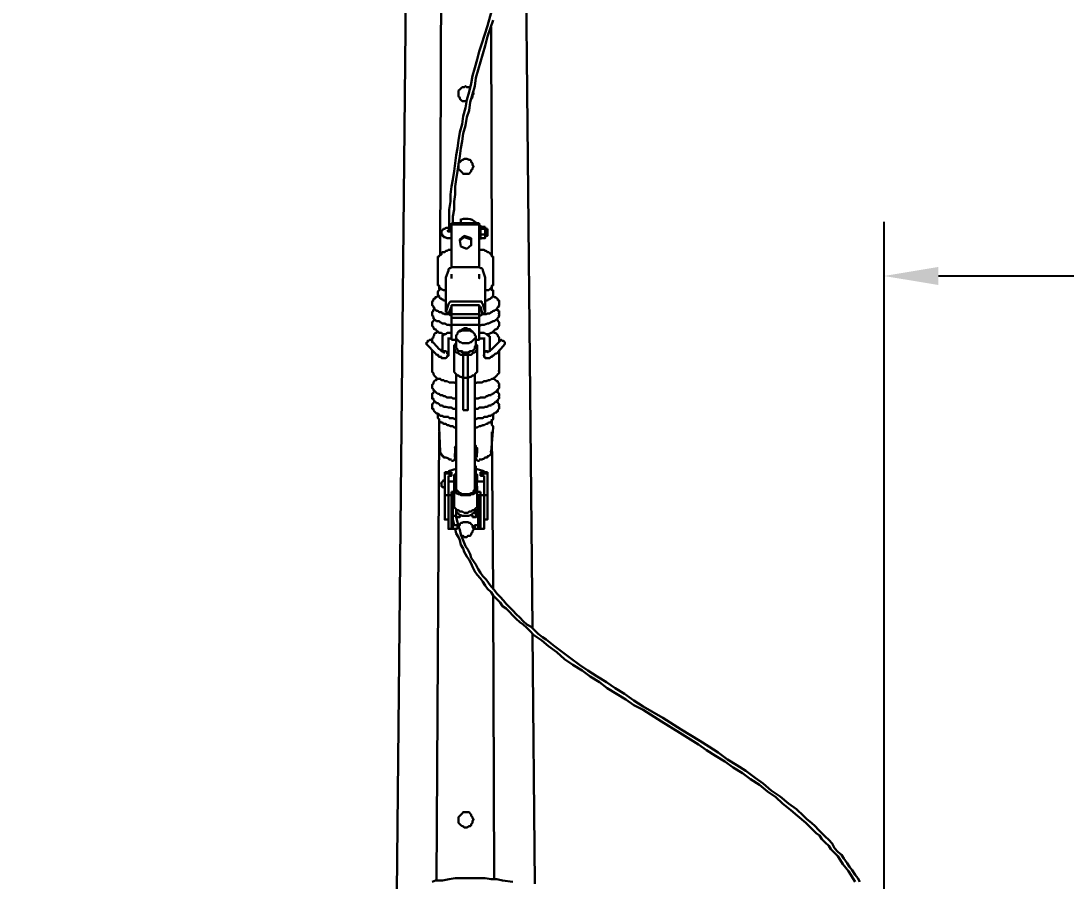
# Model space of a CAD drawing. Header units: metres. Extents: x 227 to 376, y 149 to 264.
# Drawn here: x 234.106 to 237.572, y 206.289 to 209.142 of the extents above; entities that cross this region are included whole.
import ezdxf

# ---------------------------------------------------------------- set-up
doc = ezdxf.new("R2010")
doc.units = ezdxf.units.M
doc.layers.get('Defpoints').update_dxf_attribs({"color": 1})
for name, color, linetype, lineweight in [('Cotas', 255, 'Continuous', 25), ('Equipos', 20, 'Continuous', 13), ('Poste', 252, 'Continuous', 25), ('Redes', 3, 'Continuous', 25)]:
    doc.layers.add(name, color=color, linetype=linetype, lineweight=lineweight)
doc.styles.add('0.3', font='', dxfattribs={"height": 0.3})
doc.styles.get("Standard").update_dxf_attribs({"font": '', "height": 0.1})
doc.styles.get('0.3').set_extended_font_data('@Arial Unicode MS')
doc.styles.get('Standard').set_extended_font_data('@Arial Unicode MS')
doc.dimstyles.get("Standard").update_dxf_attribs({"dimtxt": 0.1, "dimasz": 0.18, "dimexe": 0.18, "dimexo": 0.0625, "dimgap": 0.09, "dimtad": 0, "dimtih": 1, "dimtoh": 1, "dimzin": 0, "dimdsep": 46, "dimtxsty": 'Standard', "dimcen": 0.09, "dimclrd": 256, "dimclre": 256, "dimadec": 0, "dimazin": 0, "dimtfac": 1, "dimtofl": 0, "dimtmove": 0, "dimatfit": 3, "dimfxl": 1, "dimtolj": 1, "dimtzin": 0, "dimarcsym": 0})

# ---------------------------------------------------------------- blocks, each defined once
blk = doc.blocks.new('*D27')
at = {"layer": 'Cotas', "lineweight": -2, "ltscale": 2, "transparency": 16777216}
for p, q in [((236.9688, 206.0864), (236.9688, 208.476)), ((241.5351, 202.0607), (241.5351, 208.476)), ((237.1488, 208.296), (238.6605, 208.296)), ((241.3551, 208.296), (239.8434, 208.296))]:
    blk.add_line(p, q, dxfattribs=at)
at = {"layer": 'Cotas', "ltscale": 2, "transparency": 16777216}
for points in [[(237.1488, 208.326), (237.1488, 208.266), (236.9688, 208.296)], [(241.3551, 208.326), (241.3551, 208.266), (241.5351, 208.296)]]:
    blk.add_solid(points, dxfattribs=at)
at = {"layer": 'Defpoints', "color": 0, "ltscale": 2, "transparency": 16777216}
for p in [(236.9688, 208.296), (236.9688, 206.0239), (241.5351, 201.9982)]:
    blk.add_point(p, dxfattribs=at)
at = {"layer": 'Cotas', "color": 0, "ltscale": 2, "transparency": 16777216, "insert": (239.252, 208.296), "char_height": 0.3, "width": 16.114598, "attachment_point": 5, "style": '0.3'}
blk.add_mtext('\\A1;3.2 m', dxfattribs=at)

msp = doc.modelspace()

# ---------------------------------------------------------------- linework, layer by layer
at = {"layer": 'Equipos', "linetype": 'Continuous', "lineweight": 30}
for points in [[(235.5655, 208.4859), (235.5655, 208.4709), (235.5655, 208.4709)], [(235.5346, 208.4211), (235.5307, 208.4211), (235.5267, 208.4211), (235.5237, 208.4211), (235.5197, 208.4211), (235.5117, 208.4251), (235.5078, 208.4251), (235.5078, 208.4291), (235.5078, 208.4291), (235.5038, 208.4291), (235.5038, 208.4331), (235.5008, 208.4361), (235.5008, 208.44), (235.4998, 208.44), (235.4998, 208.44), (235.5008, 208.444), (235.5038, 208.448), (235.5038, 208.448), (235.5078, 208.452), (235.5078, 208.452), (235.5117, 208.452), (235.5157, 208.456), (235.5197, 208.456), (235.5237, 208.456), (235.5267, 208.459)], [(235.5346, 208.444), (235.5307, 208.444), (235.5307, 208.444), (235.5267, 208.444), (235.5267, 208.444), (235.5237, 208.444), (235.5227, 208.444), (235.5227, 208.444), (235.5197, 208.448)], [(235.5346, 208.3524), (235.5346, 208.4669), (235.5346, 208.4709)], [(235.5346, 208.4709), (235.6263, 208.4709), (235.6263, 208.4709)], [(235.5346, 208.4669), (235.6263, 208.4669), (235.6263, 208.4669)], [(235.6263, 208.4709), (235.6263, 208.4669), (235.6263, 208.3524)], [(235.6263, 208.452), (235.6303, 208.452), (235.6303, 208.452)], [(235.6263, 208.4291), (235.6263, 208.452), (235.6263, 208.452)], [(235.6303, 208.459), (235.6452, 208.459), (235.6452, 208.459)], [(235.6303, 208.452), (235.6452, 208.452), (235.6452, 208.459)], [(235.6303, 208.4331), (235.6452, 208.4331), (235.6452, 208.452)], [(235.6452, 208.452), (235.6532, 208.452), (235.6532, 208.452)], [(235.6532, 208.452), (235.6532, 208.4291), (235.6532, 208.4291)], [(235.5994, 208.4211), (235.5765, 208.4291), (235.5615, 208.4171)], [(235.5615, 208.4171), (235.5615, 208.4132), (235.5765, 208.4251)], [(235.5844, 208.3863), (235.5655, 208.3942), (235.5615, 208.4132)], [(235.5765, 208.4291), (235.5765, 208.4251), (235.5994, 208.4171), (235.5994, 208.4211)], [(235.5994, 208.4022), (235.5994, 208.4211), (235.5994, 208.4211)], [(235.5994, 208.4171), (235.5994, 208.3982), (235.5994, 208.3982)], [(235.6263, 208.4291), (235.6303, 208.4291), (235.6303, 208.4291)], [(235.6303, 208.4211), (235.6452, 208.4211), (235.6452, 208.4331)], [(235.6452, 208.4291), (235.6532, 208.4291), (235.6532, 208.4291)], [(235.4888, 208.3524), (235.4888, 208.3564), (235.4888, 208.3604), (235.4928, 208.3604), (235.4928, 208.3634), (235.4968, 208.3673), (235.5008, 208.3673), (235.5008, 208.3713), (235.5038, 208.3753), (235.5078, 208.3753), (235.5117, 208.3753), (235.5157, 208.3793), (235.5197, 208.3793), (235.5237, 208.3833), (235.5267, 208.3833), (235.5307, 208.3833), (235.5346, 208.3833)], [(235.5994, 208.4022), (235.5994, 208.3982), (235.5844, 208.3863)], [(235.6263, 208.3833), (235.6303, 208.3833), (235.6342, 208.3833), (235.6422, 208.3833), (235.6452, 208.3793), (235.6492, 208.3793), (235.6532, 208.3753), (235.6532, 208.3753), (235.6571, 208.3753), (235.6611, 208.3713), (235.6651, 208.3673), (235.6641, 208.3673), (235.6681, 208.3634), (235.6681, 208.3604), (235.6721, 208.3604), (235.6721, 208.3564), (235.6721, 208.3524)], [(235.4888, 208.3524), (235.4888, 208.2717), (235.4888, 208.2717)], [(235.5346, 208.3255), (235.5346, 208.3524), (235.5346, 208.3524)], [(235.6263, 208.3524), (235.6263, 208.3255), (235.6263, 208.3255)], [(235.6721, 208.3524), (235.6721, 208.2717), (235.6721, 208.2717)], [(235.5237, 208.3146), (235.5157, 208.2907), (235.5157, 208.2907)], [(235.5346, 208.3255), (235.5307, 208.3215), (235.5307, 208.3215), (235.5267, 208.3215), (235.5237, 208.3175), (235.5237, 208.3146)], [(235.6263, 208.3255), (235.5346, 208.3255), (235.5346, 208.3255)], [(235.6382, 208.3146), (235.6382, 208.3175), (235.6342, 208.3215), (235.6342, 208.3215), (235.6303, 208.3215), (235.6263, 208.3255)], [(235.6452, 208.2907), (235.6382, 208.3146), (235.6382, 208.3146)], [(235.5157, 208.2907), (235.5157, 208.2917), (235.5157, 208.2917)], [(235.5157, 208.215), (235.5157, 208.2907), (235.5157, 208.2907)], [(235.5346, 208.2877), (235.5346, 208.2877), (235.5346, 208.2877), (235.5346, 208.2877), (235.5346, 208.2907), (235.5346, 208.2917), (235.5346, 208.2917), (235.5346, 208.2917), (235.5346, 208.2917), (235.5346, 208.2917), (235.5346, 208.2917), (235.5346, 208.2946), (235.5346, 208.2946), (235.5346, 208.2946), (235.5346, 208.2986), (235.5346, 208.2986), (235.5346, 208.2986), (235.5346, 208.3026)], [(235.5346, 208.2877), (235.5346, 208.3026), (235.5346, 208.3026)], [(235.6263, 208.3026), (235.6263, 208.2986), (235.6263, 208.2986), (235.6263, 208.2986), (235.6263, 208.2946), (235.6263, 208.2946), (235.6263, 208.2946), (235.6263, 208.2907), (235.6263, 208.2917), (235.6263, 208.2917), (235.6263, 208.2917), (235.6263, 208.2917), (235.6263, 208.2917), (235.6263, 208.2917), (235.6263, 208.2877), (235.6263, 208.2877), (235.6263, 208.2877), (235.6263, 208.2877)], [(235.6263, 208.3026), (235.6263, 208.2877), (235.6263, 208.2877)], [(235.6452, 208.2907), (235.6452, 208.2917), (235.6452, 208.2917)], [(235.6452, 208.215), (235.6452, 208.2907), (235.6452, 208.2907)], [(235.5157, 208.2448), (235.5117, 208.2488), (235.5078, 208.2488), (235.5008, 208.2528), (235.4968, 208.2568), (235.4928, 208.2608), (235.4928, 208.2648), (235.4888, 208.2648), (235.4888, 208.2677), (235.4888, 208.2717), (235.4888, 208.2717)], [(235.5157, 208.211), (235.5117, 208.215), (235.5078, 208.215), (235.5038, 208.2189), (235.5008, 208.2189), (235.5008, 208.2219), (235.4968, 208.2219), (235.4928, 208.2259), (235.4928, 208.2299), (235.4888, 208.2339), (235.4888, 208.2379), (235.4888, 208.2419), (235.4888, 208.2448), (235.4928, 208.2488), (235.4928, 208.2488), (235.4968, 208.2528), (235.5008, 208.2568)], [(235.4928, 208.2528), (235.4928, 208.2608), (235.4928, 208.2608)], [(235.6721, 208.2717), (235.6721, 208.2717), (235.6721, 208.2677), (235.6721, 208.2648), (235.6681, 208.2648), (235.6681, 208.2608), (235.6651, 208.2568), (235.6611, 208.2528), (235.6571, 208.2488), (235.6492, 208.2488), (235.6452, 208.2448)], [(235.6651, 208.2568), (235.6651, 208.2528), (235.6681, 208.2488), (235.6721, 208.2488), (235.6721, 208.2448), (235.6721, 208.2419), (235.6721, 208.2379), (235.6721, 208.2339), (235.6721, 208.2299), (235.6681, 208.2259), (235.6651, 208.2219), (235.6641, 208.2229), (235.6611, 208.2189), (235.6571, 208.2189), (235.6532, 208.215), (235.6492, 208.215), (235.6452, 208.211)], [(235.6681, 208.2528), (235.6681, 208.2608), (235.6681, 208.2608)], [(235.5346, 208.1652), (235.5307, 208.1652), (235.5267, 208.1691), (235.5197, 208.1691), (235.5157, 208.1691), (235.5117, 208.1691), (235.5078, 208.1721), (235.5038, 208.1721), (235.5008, 208.1761), (235.4968, 208.1761), (235.4928, 208.1761), (235.4888, 208.1801), (235.4848, 208.1801), (235.4809, 208.1841), (235.4809, 208.1841), (235.4769, 208.1881), (235.4769, 208.1921), (235.4739, 208.1921), (235.4739, 208.195), (235.4699, 208.199), (235.4699, 208.199), (235.4699, 208.203), (235.4699, 208.207), (235.4699, 208.211), (235.4739, 208.215), (235.4729, 208.215), (235.4739, 208.2189), (235.4769, 208.2219), (235.4809, 208.2219), (235.4809, 208.2259), (235.4848, 208.2259), (235.4888, 208.2299), (235.4928, 208.2299)], [(235.5157, 208.215), (235.5157, 208.1761), (235.5157, 208.1761)], [(235.5346, 208.211), (235.5307, 208.211), (235.5307, 208.211), (235.5267, 208.207), (235.5237, 208.203), (235.5227, 208.203)], [(235.6263, 208.211), (235.5346, 208.211), (235.5346, 208.211)], [(235.6721, 208.2299), (235.6721, 208.2299), (235.6761, 208.2259), (235.6801, 208.2259), (235.684, 208.2219), (235.684, 208.2229), (235.688, 208.2189), (235.688, 208.215), (235.692, 208.215), (235.692, 208.211), (235.692, 208.207), (235.692, 208.203), (235.692, 208.199), (235.691, 208.199), (235.692, 208.195), (235.688, 208.1921), (235.688, 208.1921), (235.684, 208.1881), (235.684, 208.1841), (235.6801, 208.1841), (235.6761, 208.1801), (235.6721, 208.1801), (235.6681, 208.1761), (235.6681, 208.1761), (235.6651, 208.1761), (235.6611, 208.1721), (235.6532, 208.1721), (235.6492, 208.1691), (235.6452, 208.1691), (235.6422, 208.1691), (235.6382, 208.1691), (235.6303, 208.1652), (235.6263, 208.1652)], [(235.6382, 208.203), (235.6382, 208.203), (235.6342, 208.207), (235.6342, 208.211), (235.6303, 208.211), (235.6263, 208.211)], [(235.6452, 208.215), (235.6452, 208.1761), (235.6452, 208.1761)], [(235.5346, 208.1303), (235.5267, 208.1343), (235.5197, 208.1343), (235.5117, 208.1383), (235.5038, 208.1383), (235.4968, 208.1423), (235.4928, 208.1462), (235.4848, 208.1462), (235.4809, 208.1492), (235.4769, 208.1532), (235.4739, 208.1572), (235.4729, 208.1572), (235.4739, 208.1612), (235.4699, 208.1652), (235.4699, 208.1652), (235.4699, 208.1691), (235.4699, 208.1721), (235.4699, 208.1731), (235.4699, 208.1761), (235.4739, 208.1801), (235.4729, 208.1801), (235.4739, 208.1841), (235.4769, 208.1881)], [(235.5237, 208.203), (235.5157, 208.1761), (235.5157, 208.1761)], [(235.5157, 208.1761), (235.5157, 208.1761), (235.5197, 208.1761), (235.5197, 208.1721), (235.5197, 208.1731)], [(235.5197, 208.1721), (235.5237, 208.1721), (235.5237, 208.1721)], [(235.5237, 208.1721), (235.5267, 208.1721), (235.5267, 208.1761), (235.5267, 208.1761)], [(235.5267, 208.1761), (235.5346, 208.195), (235.5346, 208.195)], [(235.5346, 208.195), (235.5346, 208.196), (235.5346, 208.199), (235.5386, 208.199), (235.5386, 208.199)], [(235.5346, 208.1921), (235.5346, 208.199), (235.5346, 208.199)], [(235.5346, 208.1383), (235.5346, 208.1572), (235.5346, 208.1691), (235.5346, 208.1921)], [(235.5346, 208.1691), (235.6263, 208.1691), (235.6263, 208.1691)], [(235.5386, 208.199), (235.6223, 208.199), (235.6223, 208.199)], [(235.6223, 208.199), (235.6223, 208.199), (235.6263, 208.199), (235.6263, 208.195), (235.6303, 208.195)], [(235.6263, 208.199), (235.6263, 208.1921), (235.6263, 208.1691), (235.6263, 208.1572), (235.6263, 208.1383)], [(235.684, 208.1881), (235.688, 208.1841), (235.688, 208.1801), (235.692, 208.1801), (235.692, 208.1761), (235.692, 208.1721), (235.691, 208.1731), (235.692, 208.1691), (235.692, 208.1652), (235.691, 208.1652), (235.692, 208.1612), (235.688, 208.1572), (235.688, 208.1572), (235.684, 208.1532), (235.6801, 208.1492), (235.6761, 208.1462), (235.6721, 208.1462), (235.6651, 208.1423), (235.6571, 208.1383), (235.6532, 208.1383), (235.6422, 208.1343), (235.6342, 208.1343), (235.6263, 208.1303)], [(235.6303, 208.195), (235.6342, 208.1761), (235.6342, 208.1761)], [(235.6342, 208.1761), (235.6342, 208.1761), (235.6342, 208.1721), (235.6382, 208.1721)], [(235.6452, 208.1761), (235.6382, 208.203), (235.6382, 208.203)], [(235.6382, 208.1721), (235.6422, 208.1721), (235.6422, 208.1721)], [(235.6422, 208.1721), (235.6412, 208.1731), (235.6452, 208.1761), (235.6452, 208.1761), (235.6452, 208.1761)], [(235.5078, 208.1034), (235.5038, 208.1034), (235.5008, 208.1074), (235.4928, 208.1074), (235.4888, 208.1114), (235.4848, 208.1154), (235.4809, 208.1193), (235.4769, 208.1193), (235.4739, 208.1233), (235.4739, 208.1263), (235.4699, 208.1303), (235.4699, 208.1343), (235.4699, 208.1383), (235.4699, 208.1423), (235.4739, 208.1462), (235.4739, 208.1492), (235.4769, 208.1532)], [(235.5346, 208.1572), (235.6263, 208.1572), (235.6263, 208.1572)], [(235.5346, 208.1343), (235.5346, 208.1383), (235.5346, 208.1383)], [(235.5346, 208.0845), (235.5346, 208.1343), (235.5346, 208.1343)], [(235.5346, 208.1343), (235.6263, 208.1343), (235.6263, 208.1343)], [(235.6263, 208.1383), (235.6263, 208.1343), (235.6263, 208.1343)], [(235.6263, 208.1343), (235.6263, 208.0845), (235.6263, 208.0845)], [(235.684, 208.1532), (235.688, 208.1492), (235.688, 208.1462), (235.692, 208.1423), (235.692, 208.1383), (235.692, 208.1343), (235.692, 208.1303), (235.688, 208.1263), (235.688, 208.1233), (235.684, 208.1193), (235.6801, 208.1193), (235.6761, 208.1154), (235.6721, 208.1114), (235.6681, 208.1074), (235.6651, 208.1074), (235.6571, 208.1034), (235.6532, 208.1034)], [(235.4699, 208.0845), (235.4699, 208.0885), (235.4739, 208.0925), (235.4739, 208.0964), (235.4769, 208.0994), (235.4769, 208.1034), (235.4809, 208.1074), (235.4848, 208.1074), (235.4888, 208.1114)], [(235.5307, 208.1074), (235.5267, 208.1074), (235.5237, 208.1074), (235.5197, 208.1074), (235.5157, 208.1034), (235.5117, 208.1034), (235.5078, 208.1034), (235.5078, 208.0994), (235.5038, 208.0994), (235.5038, 208.0964), (235.5038, 208.0964), (235.5038, 208.0925), (235.5038, 208.0925)], [(235.5346, 208.1074), (235.5307, 208.1074), (235.5307, 208.1074)], [(235.5536, 208.1074), (235.5576, 208.1114), (235.5615, 208.1154), (235.5655, 208.1154), (235.5695, 208.1193), (235.5725, 208.1193), (235.5725, 208.1193), (235.5765, 208.1233), (235.5805, 208.1233), (235.5844, 208.1233), (235.5884, 208.1193), (235.5924, 208.1193), (235.5964, 208.1193), (235.5964, 208.1154), (235.5994, 208.1154), (235.6034, 208.1114), (235.6074, 208.1074)], [(235.6303, 208.1074), (235.6263, 208.1074), (235.6263, 208.1074)], [(235.6611, 208.0925), (235.6611, 208.0964), (235.6571, 208.0964), (235.6571, 208.0994), (235.6532, 208.0994), (235.6532, 208.1034), (235.6492, 208.1034), (235.6492, 208.1034), (235.6422, 208.1074), (235.6382, 208.1074), (235.6342, 208.1074), (235.6303, 208.1074)], [(235.6721, 208.1114), (235.6761, 208.1074), (235.6801, 208.1074), (235.684, 208.1034), (235.688, 208.0994), (235.688, 208.0964), (235.692, 208.0925), (235.692, 208.0885), (235.692, 208.0845)], [(235.4659, 208.0845), (235.4619, 208.0845), (235.4619, 208.0845), (235.458, 208.0805), (235.458, 208.0805), (235.454, 208.0805), (235.454, 208.0765), (235.451, 208.0735), (235.45, 208.0735), (235.451, 208.0696), (235.45, 208.0696)], [(235.4809, 208.0387), (235.451, 208.0696), (235.451, 208.0696)], [(235.4928, 208.0536), (235.4659, 208.0845), (235.4659, 208.0845)], [(235.4699, 208.0845), (235.4699, 208.0765), (235.4699, 208.0765)], [(235.5038, 208.0925), (235.5038, 208.0466), (235.5038, 208.0466)], [(235.5307, 208.0885), (235.5267, 208.0885), (235.5267, 208.0885), (235.5237, 208.0885), (235.5227, 208.0885)], [(235.5237, 208.0925), (235.5237, 208.0347), (235.5237, 208.0347)], [(235.5346, 208.0885), (235.5307, 208.0885), (235.5307, 208.0885)], [(235.5346, 208.0845), (235.5496, 208.0845), (235.5496, 208.0845)], [(235.5496, 208.0735), (235.5466, 208.0696), (235.5426, 208.0656), (235.5426, 208.0616), (235.5426, 208.0576), (235.5426, 208.0536), (235.5466, 208.0506), (235.5466, 208.0466), (235.5496, 208.0427), (235.5536, 208.0427), (235.5576, 208.0387), (235.5655, 208.0347), (235.5695, 208.0347), (235.5765, 208.0347), (235.5805, 208.0347), (235.5884, 208.0347), (235.5924, 208.0347), (235.5994, 208.0347), (235.6034, 208.0387), (235.6074, 208.0427), (235.6113, 208.0427), (235.6153, 208.0466), (235.6193, 208.0506), (235.6193, 208.0536), (235.6193, 208.0576), (235.6193, 208.0616), (235.6193, 208.0656), (235.6153, 208.0696), (235.6153, 208.0735)], [(235.5496, 208.0964), (235.5496, 208.0656), (235.5496, 208.0656)], [(235.6153, 208.0656), (235.6113, 208.0616), (235.6113, 208.0576), (235.6113, 208.0536), (235.6074, 208.0506), (235.6034, 208.0466), (235.5994, 208.0466), (235.5964, 208.0466), (235.5884, 208.0427), (235.5844, 208.0427), (235.5765, 208.0427), (235.5725, 208.0427), (235.5695, 208.0466), (235.5615, 208.0466), (235.5576, 208.0466), (235.5536, 208.0506), (235.5536, 208.0536), (235.5496, 208.0576), (235.5496, 208.0616), (235.5496, 208.0656)], [(235.6153, 208.0964), (235.6153, 208.0656), (235.6153, 208.0656)], [(235.6153, 208.0845), (235.6263, 208.0845), (235.6263, 208.0845)], [(235.6303, 208.0885), (235.6263, 208.0885), (235.6263, 208.0885)], [(235.6422, 208.0885), (235.6382, 208.0885), (235.6382, 208.0885), (235.6342, 208.0885), (235.6303, 208.0885)], [(235.6422, 208.0347), (235.6422, 208.0925), (235.6422, 208.0925)], [(235.6611, 208.0466), (235.6611, 208.0925), (235.6611, 208.0925)], [(235.699, 208.0845), (235.6681, 208.0536), (235.6681, 208.0536)], [(235.7109, 208.0696), (235.684, 208.0387), (235.684, 208.0387)], [(235.692, 208.0845), (235.692, 208.0765), (235.692, 208.0765)], [(235.699, 208.0845), (235.699, 208.0845), (235.699, 208.0845), (235.703, 208.0805), (235.703, 208.0805), (235.7069, 208.0805), (235.7109, 208.0765), (235.7109, 208.0735), (235.7109, 208.0735), (235.7109, 208.0696), (235.7109, 208.0696)], [(235.4699, 208.0506), (235.4699, 207.9809), (235.4699, 207.9809)], [(235.5237, 208.0347), (235.5237, 208.0307), (235.5197, 208.0307), (235.5197, 208.0277), (235.5197, 208.0277), (235.5157, 208.0237), (235.5117, 208.0237), (235.5117, 208.0237), (235.5078, 208.0237), (235.5078, 208.0237), (235.5038, 208.0237), (235.5008, 208.0237), (235.5008, 208.0277), (235.4968, 208.0277), (235.4928, 208.0277), (235.4928, 208.0307), (235.4888, 208.0307), (235.4888, 208.0347), (235.4848, 208.0347), (235.4809, 208.0387), (235.4809, 208.0387)], [(235.5117, 208.0427), (235.5117, 208.0427), (235.5078, 208.0427), (235.5078, 208.0427), (235.5038, 208.0466), (235.5038, 208.0466), (235.5008, 208.0466), (235.5008, 208.0506), (235.4968, 208.0506), (235.4928, 208.0536)], [(235.5078, 208.0427), (235.5078, 208.0466), (235.5117, 208.0466), (235.5157, 208.0466), (235.5197, 208.0427), (235.5197, 208.0427), (235.5197, 208.0387), (235.5237, 208.0347)], [(235.5078, 208.0427), (235.5078, 208.0466), (235.5117, 208.0466), (235.5157, 208.0466), (235.5197, 208.0427), (235.5197, 208.0427), (235.5197, 208.0387), (235.5237, 208.0347)], [(235.5237, 208.0347), (235.5227, 208.0347), (235.5227, 208.0347)], [(235.5426, 208.0576), (235.5426, 207.9849), (235.5426, 207.9849)], [(235.5964, 208.0466), (235.5924, 208.0427), (235.5884, 208.0427), (235.5844, 208.0427), (235.5765, 208.0427), (235.5725, 208.0427), (235.5695, 208.0427), (235.5655, 208.0466)], [(235.5884, 208.0347), (235.5844, 208.0347), (235.5805, 208.0347), (235.5765, 208.0347), (235.5725, 208.0347)], [(235.5725, 208.0347), (235.5725, 208.0347), (235.5805, 208.0347)], [(235.5725, 207.958), (235.5725, 208.0347), (235.5725, 208.0347)], [(235.5884, 208.0347), (235.5805, 208.0347), (235.5805, 208.0347)], [(235.5884, 207.958), (235.5884, 208.0347), (235.5884, 208.0347)], [(235.6193, 208.0576), (235.6193, 207.9849), (235.6193, 207.9849)], [(235.684, 208.0387), (235.6801, 208.0387), (235.6761, 208.0347), (235.6761, 208.0347), (235.6721, 208.0307), (235.6681, 208.0307), (235.6681, 208.0277), (235.6651, 208.0277), (235.6641, 208.0277), (235.6611, 208.0237), (235.6571, 208.0237), (235.6571, 208.0237), (235.6532, 208.0237), (235.6492, 208.0237), (235.6492, 208.0237), (235.6452, 208.0237), (235.6452, 208.0277), (235.6422, 208.0277), (235.6422, 208.0307), (235.6412, 208.0317), (235.6422, 208.0347)], [(235.6422, 208.0347), (235.6412, 208.0347), (235.6412, 208.0347)], [(235.6422, 208.0347), (235.6422, 208.0387), (235.6422, 208.0427), (235.6452, 208.0427), (235.6452, 208.0466), (235.6492, 208.0466), (235.6532, 208.0466), (235.6532, 208.0427)], [(235.6532, 208.0427), (235.6532, 208.0466), (235.6492, 208.0466), (235.6452, 208.0466), (235.6452, 208.0427), (235.6422, 208.0427), (235.6422, 208.0387), (235.6422, 208.0347)], [(235.6681, 208.0536), (235.6651, 208.0506), (235.6641, 208.0506), (235.6611, 208.0466), (235.6571, 208.0466), (235.6571, 208.0466), (235.6532, 208.0427), (235.6532, 208.0427), (235.6532, 208.0427), (235.6532, 208.0427)], [(235.692, 208.0506), (235.692, 207.9809), (235.692, 207.9809)], [(235.5496, 207.9391), (235.5426, 207.9431), (235.5346, 207.9431), (235.5267, 207.9431), (235.5197, 207.947), (235.5117, 207.947), (235.5078, 207.951), (235.5008, 207.951), (235.4968, 207.955), (235.4888, 207.955), (235.4848, 207.958), (235.4809, 207.962), (235.4769, 207.966), (235.4739, 207.97), (235.4739, 207.9739), (235.4699, 207.9779), (235.4699, 207.9809), (235.4699, 207.9819)], [(235.5725, 207.958), (235.5655, 207.962), (235.5615, 207.962), (235.5576, 207.966), (235.5536, 207.966), (235.5496, 207.97), (235.5466, 207.9739), (235.5426, 207.9779), (235.5426, 207.9809), (235.5426, 207.9849)], [(235.5496, 207.5915), (235.5496, 207.97), (235.5496, 207.97)], [(235.6193, 207.9849), (235.6193, 207.9809), (235.6193, 207.9779), (235.6153, 207.9739), (235.6113, 207.97), (235.6113, 207.966), (235.6034, 207.966), (235.5994, 207.962), (235.5964, 207.962), (235.5884, 207.958)], [(235.692, 207.9809), (235.691, 207.9819), (235.692, 207.9779), (235.692, 207.9739), (235.688, 207.97), (235.684, 207.966), (235.6801, 207.962), (235.6761, 207.958), (235.6721, 207.955), (235.6681, 207.955), (235.6611, 207.951), (235.6571, 207.951), (235.6492, 207.947), (235.6422, 207.947), (235.6342, 207.9431), (235.6263, 207.9431), (235.6193, 207.9431), (235.6113, 207.9391)], [(235.6113, 207.5915), (235.6113, 207.97), (235.6113, 207.97)], [(235.5496, 207.8893), (235.5466, 207.8893), (235.5386, 207.8893), (235.5346, 207.8933), (235.5267, 207.8933), (235.5237, 207.8933), (235.5197, 207.8933), (235.5117, 207.8973), (235.5078, 207.8973), (235.5038, 207.9012), (235.5008, 207.9012), (235.4968, 207.9012), (235.4928, 207.9052), (235.4888, 207.9052), (235.4848, 207.9082), (235.4809, 207.9122), (235.4809, 207.9122), (235.4769, 207.9162), (235.4739, 207.9162), (235.4739, 207.9202), (235.4699, 207.9241), (235.4699, 207.9281), (235.4699, 207.9321), (235.4699, 207.9321), (235.4699, 207.9351), (235.4739, 207.9391), (235.4739, 207.9431), (235.4769, 207.947), (235.4769, 207.947), (235.4809, 207.951), (235.4848, 207.951), (235.4848, 207.955), (235.4888, 207.955)], [(235.5725, 207.8514), (235.5725, 207.958), (235.5884, 207.958)], [(235.5884, 207.958), (235.5884, 207.8514), (235.5884, 207.8514)], [(235.6721, 207.955), (235.6761, 207.955), (235.6801, 207.951), (235.6801, 207.951), (235.684, 207.947), (235.688, 207.947), (235.688, 207.9431), (235.692, 207.9391), (235.692, 207.9351), (235.692, 207.9321), (235.691, 207.9321), (235.692, 207.9281), (235.692, 207.9241), (235.688, 207.9202), (235.688, 207.9162), (235.684, 207.9162), (235.684, 207.9122), (235.6801, 207.9122), (235.6761, 207.9082), (235.6721, 207.9052), (235.6681, 207.9052), (235.6651, 207.9012), (235.6611, 207.9012), (235.6571, 207.9012), (235.6532, 207.8973), (235.6492, 207.8973), (235.6452, 207.8933), (235.6382, 207.8933), (235.6342, 207.8933), (235.6303, 207.8933), (235.6223, 207.8893), (235.6193, 207.8893), (235.6113, 207.8893)], [(235.5496, 207.8554), (235.5466, 207.8554), (235.5386, 207.8554), (235.5346, 207.8594), (235.5307, 207.8594), (235.5267, 207.8594), (235.5237, 207.8594), (235.5157, 207.8624), (235.5117, 207.8624), (235.5078, 207.8624), (235.5038, 207.8664), (235.5008, 207.8664), (235.4968, 207.8664), (235.4928, 207.8704), (235.4928, 207.8704), (235.4888, 207.8743), (235.4848, 207.8743), (235.4809, 207.8783), (235.4809, 207.8783), (235.4769, 207.8823), (235.4769, 207.8823), (235.4739, 207.8853), (235.4739, 207.8893), (235.4699, 207.8893), (235.4699, 207.8933), (235.4699, 207.8973), (235.4699, 207.8973), (235.4699, 207.9012), (235.4699, 207.9052), (235.4739, 207.9082), (235.4729, 207.9092), (235.4769, 207.9122), (235.4769, 207.9122)], [(235.684, 207.9122), (235.688, 207.9122), (235.688, 207.9082), (235.688, 207.9092), (235.692, 207.9052), (235.692, 207.9012), (235.692, 207.8973), (235.691, 207.8973), (235.692, 207.8933), (235.692, 207.8893), (235.691, 207.8893), (235.688, 207.8853), (235.688, 207.8823), (235.684, 207.8823), (235.684, 207.8783), (235.6801, 207.8783), (235.6761, 207.8743), (235.6761, 207.8743), (235.6721, 207.8704), (235.6681, 207.8704), (235.6651, 207.8664), (235.6611, 207.8664), (235.6571, 207.8664), (235.6532, 207.8624), (235.6492, 207.8624), (235.6452, 207.8624), (235.6422, 207.8594), (235.6382, 207.8594), (235.6303, 207.8594), (235.6263, 207.8594), (235.6223, 207.8554), (235.6153, 207.8554), (235.6113, 207.8554)], [(235.5496, 207.8206), (235.5466, 207.8206), (235.5386, 207.8245), (235.5346, 207.8245), (235.5307, 207.8245), (235.5267, 207.8245), (235.5237, 207.8285), (235.5157, 207.8285), (235.5117, 207.8285), (235.5078, 207.8285), (235.5038, 207.8325), (235.5008, 207.8325), (235.4968, 207.8325), (235.4928, 207.8365), (235.4928, 207.8365), (235.4888, 207.8395), (235.4848, 207.8395), (235.4809, 207.8435), (235.4809, 207.8435), (235.4769, 207.8475), (235.4769, 207.8475), (235.4739, 207.8514), (235.4739, 207.8554), (235.4699, 207.8554), (235.4699, 207.8594), (235.4699, 207.8624), (235.4699, 207.8664), (235.4699, 207.8664), (235.4699, 207.8704), (235.4739, 207.8743), (235.4729, 207.8743), (235.4769, 207.8783), (235.4769, 207.8823)], [(235.684, 207.8823), (235.688, 207.8783), (235.688, 207.8743), (235.688, 207.8743), (235.692, 207.8704), (235.692, 207.8664), (235.691, 207.8664), (235.692, 207.8624), (235.692, 207.8594), (235.692, 207.8554), (235.691, 207.8554), (235.688, 207.8514), (235.688, 207.8475), (235.684, 207.8475), (235.684, 207.8435), (235.6801, 207.8435), (235.6761, 207.8395), (235.6761, 207.8405), (235.6721, 207.8365), (235.6681, 207.8365), (235.6651, 207.8325), (235.6611, 207.8325), (235.6571, 207.8325), (235.6532, 207.8285), (235.6492, 207.8285), (235.6452, 207.8285), (235.6422, 207.8285), (235.6382, 207.8245), (235.6303, 207.8245), (235.6263, 207.8245), (235.6223, 207.8245), (235.6153, 207.8206), (235.6113, 207.8206)], [(235.5496, 207.7937), (235.5426, 207.7937), (235.5386, 207.7977), (235.5307, 207.7977), (235.5237, 207.8016), (235.5197, 207.8016), (235.5157, 207.8056), (235.5078, 207.8056), (235.5038, 207.8096), (235.5008, 207.8096), (235.4968, 207.8126), (235.4928, 207.8166), (235.4928, 207.8206), (235.4888, 207.8245), (235.4888, 207.8285), (235.4888, 207.8285), (235.4888, 207.8325), (235.4888, 207.8325), (235.4888, 207.8365), (235.4928, 207.8365)], [(235.5725, 207.8514), (235.5884, 207.8514), (235.5884, 207.8514)], [(235.6721, 207.8365), (235.6721, 207.8365), (235.6721, 207.8325), (235.6721, 207.8325), (235.6721, 207.8285), (235.6721, 207.8285), (235.6721, 207.8245), (235.6721, 207.8206), (235.6681, 207.8166), (235.6651, 207.8126), (235.6611, 207.8096), (235.6571, 207.8096), (235.6532, 207.8056), (235.6492, 207.8056), (235.6422, 207.8016), (235.6382, 207.8016), (235.6303, 207.7977), (235.6263, 207.7977), (235.6193, 207.7937), (235.6113, 207.7937)], [(235.4928, 207.8016), (235.4928, 207.8206), (235.4928, 207.8206)], [(235.4928, 207.7937), (235.4928, 207.7977), (235.4928, 207.7977), (235.4928, 207.8016), (235.4928, 207.8056), (235.4928, 207.8056), (235.4968, 207.8096), (235.5008, 207.8126)], [(235.4968, 207.714), (235.4928, 207.7937), (235.4928, 207.7937)], [(235.6611, 207.8126), (235.6651, 207.8096), (235.6681, 207.8056), (235.6681, 207.8056), (235.6681, 207.8016), (235.6721, 207.7977), (235.6721, 207.7977), (235.6721, 207.7937)], [(235.6651, 207.714), (235.6721, 207.7937), (235.6721, 207.7937)], [(235.6681, 207.8016), (235.6681, 207.8206), (235.6681, 207.8206)], [(235.5466, 207.721), (235.5466, 207.725), (235.5456, 207.725), (235.5466, 207.7289), (235.5496, 207.7329), (235.5496, 207.7369)], [(235.5466, 207.6941), (235.5456, 207.6951), (235.5466, 207.721)], [(235.5496, 207.6642), (235.5496, 207.6642), (235.5496, 207.6642), (235.5496, 207.7289)], [(235.6113, 207.7369), (235.6153, 207.7329), (235.6153, 207.7289), (235.6153, 207.725), (235.6193, 207.725), (235.6193, 207.721)], [(235.6193, 207.6941), (235.6183, 207.6951), (235.6193, 207.721)], [(235.5346, 207.6871), (235.5307, 207.6871), (235.5267, 207.6871), (235.5237, 207.6911), (235.5157, 207.6941), (235.5078, 207.6941), (235.5078, 207.6981), (235.5038, 207.6981), (235.5038, 207.702), (235.5008, 207.702), (235.5008, 207.706), (235.4968, 207.71), (235.4968, 207.714), (235.4968, 207.714)], [(235.5496, 207.717), (235.5496, 207.718), (235.5466, 207.714), (235.5456, 207.714), (235.5456, 207.714)], [(235.6193, 207.714), (235.6153, 207.714), (235.6153, 207.714), (235.6153, 207.717), (235.6113, 207.717)], [(235.6651, 207.714), (235.6641, 207.714), (235.6651, 207.71), (235.6651, 207.706), (235.6611, 207.702), (235.6611, 207.702), (235.6571, 207.6981), (235.6532, 207.6981), (235.6532, 207.6941), (235.6452, 207.6941), (235.6422, 207.6911), (235.6342, 207.6871), (235.6303, 207.6871), (235.6263, 207.6871)], [(235.5237, 207.6483), (235.5496, 207.6562), (235.5496, 207.6562)], [(235.5496, 207.6642), (235.5496, 207.6642), (235.5496, 207.6642), (235.5496, 207.6642), (235.5496, 207.6602)], [(235.5496, 207.6602), (235.5496, 207.6522), (235.5496, 207.6522)], [(235.5496, 207.6522), (235.5496, 207.6562), (235.5496, 207.6562), (235.5496, 207.6562), (235.5496, 207.6562)], [(235.5496, 207.6373), (235.5496, 207.6522), (235.5496, 207.6522)], [(235.6153, 207.6602), (235.6153, 207.6642), (235.6153, 207.6642), (235.6113, 207.6642), (235.6113, 207.6642)], [(235.6113, 207.6562), (235.6113, 207.6562), (235.6153, 207.6562), (235.6153, 207.6562), (235.6153, 207.6522)], [(235.6153, 207.6522), (235.6153, 207.6602), (235.6153, 207.6602)], [(235.6153, 207.6562), (235.6422, 207.6483), (235.6422, 207.6483)], [(235.6153, 207.6522), (235.6153, 207.6373), (235.6153, 207.6373)], [(235.5117, 207.6184), (235.5078, 207.6184), (235.5078, 207.6184), (235.5038, 207.6144), (235.5038, 207.6144), (235.5008, 207.6104), (235.4998, 207.6104), (235.5008, 207.6064), (235.5008, 207.6024), (235.5008, 207.5985), (235.5038, 207.5985), (235.5038, 207.5955), (235.5078, 207.5955), (235.5078, 207.5955), (235.5117, 207.5915)], [(235.5117, 207.6453), (235.5117, 207.6413), (235.5117, 207.6413)], [(235.5346, 207.6453), (235.5117, 207.6453), (235.5117, 207.6453)], [(235.5117, 207.6144), (235.5117, 207.6413), (235.5346, 207.6413), (235.5346, 207.6333), (235.5237, 207.6333)], [(235.5117, 207.5686), (235.5117, 207.5686), (235.5117, 207.6144)], [(235.5237, 207.6453), (235.5237, 207.6483), (235.5237, 207.6483)], [(235.5237, 207.5686), (235.5237, 207.6144), (235.5237, 207.6333)], [(235.5426, 207.6144), (235.5237, 207.6144), (235.5237, 207.6144)], [(235.5346, 207.6413), (235.5346, 207.6453), (235.5346, 207.6453)], [(235.5426, 207.6373), (235.5426, 207.6333), (235.5426, 207.6333)], [(235.5426, 207.6373), (235.5496, 207.6373), (235.5496, 207.6373)], [(235.5426, 207.6333), (235.5426, 207.5985), (235.5426, 207.5985)], [(235.6193, 207.5915), (235.6193, 207.5985), (235.6183, 207.5995), (235.6193, 207.6333), (235.6193, 207.6373), (235.6113, 207.6373)], [(235.6193, 207.6144), (235.6422, 207.6144), (235.6422, 207.5686)], [(235.6303, 207.6453), (235.6532, 207.6453), (235.6532, 207.6453)], [(235.6303, 207.6333), (235.6303, 207.6413), (235.6303, 207.6453)], [(235.6303, 207.6413), (235.6532, 207.6413), (235.6532, 207.6413)], [(235.6422, 207.6333), (235.6303, 207.6333), (235.6303, 207.6333)], [(235.6422, 207.6483), (235.6422, 207.6453), (235.6422, 207.6453)], [(235.6422, 207.6333), (235.6422, 207.6144), (235.6422, 207.6144)], [(235.6532, 207.6453), (235.6532, 207.6413), (235.6532, 207.6144), (235.6532, 207.5686)], [(235.6532, 207.5955), (235.6532, 207.5955), (235.6532, 207.6184), (235.6532, 207.6184)], [(235.6193, 207.5985), (235.6183, 207.5995), (235.6193, 207.5955), (235.6193, 207.5875), (235.6193, 207.5835), (235.6153, 207.5835), (235.6153, 207.5795), (235.6113, 207.5756), (235.6074, 207.5726), (235.5994, 207.5726), (235.5964, 207.5686), (235.5884, 207.5686), (235.5844, 207.5686), (235.5765, 207.5686), (235.5725, 207.5686), (235.5655, 207.5686), (235.5615, 207.5726), (235.5576, 207.5726), (235.5496, 207.5756), (235.5496, 207.5795), (235.5466, 207.5835), (235.5426, 207.5835), (235.5426, 207.5875), (235.5426, 207.5955), (235.5426, 207.5985), (235.5466, 207.5985)], [(235.5466, 207.5985), (235.5426, 207.5985), (235.5426, 207.5915)], [(235.5426, 207.5915), (235.5426, 207.5377), (235.5426, 207.5377)], [(235.6113, 207.5915), (235.6113, 207.5915), (235.6113, 207.5875), (235.6074, 207.5835), (235.6074, 207.5795), (235.6034, 207.5756), (235.5994, 207.5756), (235.5924, 207.5726), (235.5884, 207.5726), (235.5844, 207.5726), (235.5765, 207.5726), (235.5725, 207.5726), (235.5695, 207.5726), (235.5655, 207.5756), (235.5615, 207.5756), (235.5576, 207.5795), (235.5536, 207.5835), (235.5496, 207.5875), (235.5496, 207.5915), (235.5496, 207.5915)], [(235.6193, 207.5915), (235.6193, 207.5377), (235.6193, 207.5377)], [(235.5117, 207.5686), (235.5117, 207.5646), (235.5117, 207.5646)], [(235.5386, 207.5686), (235.5117, 207.5686), (235.5117, 207.5686)], [(235.5117, 207.5646), (235.5117, 207.5606), (235.5117, 207.5606)], [(235.5117, 207.5606), (235.5117, 207.5029), (235.5117, 207.5029)], [(235.5237, 207.5646), (235.5237, 207.5606), (235.5237, 207.5606)], [(235.5237, 207.5606), (235.5237, 207.5566), (235.5237, 207.5566)], [(235.5237, 207.5566), (235.5237, 207.4839), (235.5237, 207.4839)], [(235.5346, 207.5686), (235.5346, 207.5795), (235.5346, 207.5795)], [(235.5426, 207.5795), (235.5346, 207.5795), (235.5346, 207.5795)], [(235.5346, 207.5606), (235.5346, 207.5686), (235.5346, 207.5686)], [(235.5346, 207.5686), (235.5386, 207.5686), (235.5386, 207.5686), (235.5386, 207.461)], [(235.5346, 207.5566), (235.5346, 207.5606), (235.5346, 207.5606)], [(235.5346, 207.457), (235.5346, 207.4839), (235.5346, 207.5566)], [(235.5386, 207.5795), (235.5426, 207.5606), (235.5426, 207.5457)], [(235.6303, 207.5795), (235.6193, 207.5795), (235.6193, 207.5795)], [(235.6223, 207.461), (235.6223, 207.5686), (235.6223, 207.5686)], [(235.6223, 207.5686), (235.6303, 207.5686), (235.6303, 207.5686)], [(235.6532, 207.5686), (235.6223, 207.5686), (235.6223, 207.5686)], [(235.6303, 207.5686), (235.6303, 207.5795), (235.6303, 207.5795)], [(235.6303, 207.5606), (235.6303, 207.5686), (235.6303, 207.5686)], [(235.6303, 207.5566), (235.6303, 207.5606), (235.6303, 207.5606)], [(235.6303, 207.4839), (235.6303, 207.5566), (235.6303, 207.5566)], [(235.6422, 207.5646), (235.6422, 207.5606), (235.6422, 207.5606)], [(235.6422, 207.5606), (235.6422, 207.5566), (235.6422, 207.5566)], [(235.6422, 207.5566), (235.6422, 207.4839), (235.6422, 207.4839)], [(235.6532, 207.5686), (235.6532, 207.5646), (235.6532, 207.5646)], [(235.6532, 207.5646), (235.6532, 207.5606), (235.6532, 207.5606)], [(235.6532, 207.5606), (235.6532, 207.5029), (235.6532, 207.5029)], [(235.5117, 207.5337), (235.5117, 207.4999), (235.5117, 207.4999)], [(235.5386, 207.5337), (235.5426, 207.5337), (235.5426, 207.5337)], [(235.6193, 207.5377), (235.6193, 207.5337), (235.6193, 207.5297), (235.6153, 207.5258), (235.6113, 207.5228), (235.6074, 207.5188), (235.6034, 207.5188), (235.5994, 207.5148), (235.5924, 207.5148), (235.5884, 207.5108), (235.5805, 207.5108), (235.5765, 207.5108), (235.5695, 207.5148), (235.5615, 207.5148), (235.5576, 207.5188), (235.5536, 207.5188), (235.5496, 207.5228), (235.5466, 207.5258), (235.5426, 207.5297), (235.5426, 207.5337), (235.5426, 207.5377)], [(235.5496, 207.5228), (235.5496, 207.5029), (235.5496, 207.5038), (235.5496, 207.4959), (235.5496, 207.4959)], [(235.5496, 207.5188), (235.5496, 207.5228), (235.5496, 207.5228)], [(235.5496, 207.5188), (235.5496, 207.5148), (235.5536, 207.5108), (235.5536, 207.5108), (235.5576, 207.5068), (235.5615, 207.5029), (235.5655, 207.5029), (235.5695, 207.4999), (235.5765, 207.4999), (235.5805, 207.4999), (235.5884, 207.4999), (235.5924, 207.4999), (235.5964, 207.5029), (235.5994, 207.5029), (235.6034, 207.5068), (235.6074, 207.5108), (235.6113, 207.5108), (235.6113, 207.5148), (235.6113, 207.5188)], [(235.6153, 207.5228), (235.6153, 207.5029), (235.6153, 207.4959), (235.6153, 207.4959), (235.6034, 207.4959)], [(235.6113, 207.5188), (235.6113, 207.5228), (235.6113, 207.5228)], [(235.6193, 207.5337), (235.6223, 207.5337), (235.6223, 207.5337)], [(235.6532, 207.5337), (235.6532, 207.4999), (235.6532, 207.4999)], [(235.5117, 207.5029), (235.5117, 207.4879), (235.5117, 207.4879)], [(235.5117, 207.4879), (235.5237, 207.4879), (235.5237, 207.4879)], [(235.5237, 207.4839), (235.5237, 207.457), (235.5237, 207.457)], [(235.5386, 207.4999), (235.5496, 207.4999), (235.5496, 207.4999)], [(235.5386, 207.4879), (235.5426, 207.469), (235.5426, 207.469)], [(235.5615, 207.5029), (235.5615, 207.4959), (235.5615, 207.4959), (235.5496, 207.4959)], [(235.5576, 207.465), (235.5615, 207.469), (235.5615, 207.473), (235.5655, 207.477), (235.5695, 207.477), (235.5725, 207.4799), (235.5805, 207.4799), (235.5844, 207.4799), (235.5884, 207.4799), (235.5924, 207.477), (235.5964, 207.477), (235.5994, 207.473), (235.6034, 207.469), (235.6034, 207.465), (235.6074, 207.457), (235.6074, 207.4541), (235.6034, 207.4501), (235.6034, 207.4461), (235.5994, 207.4421), (235.5994, 207.4381), (235.5964, 207.4341), (235.5884, 207.4341), (235.5844, 207.4301), (235.5805, 207.4301), (235.5765, 207.4301), (235.5725, 207.4341), (235.5695, 207.4341)], [(235.6034, 207.4959), (235.6034, 207.4959), (235.6034, 207.5029)], [(235.6153, 207.5029), (235.6153, 207.5038), (235.6153, 207.5038)], [(235.6153, 207.4999), (235.6223, 207.4999), (235.6223, 207.4999)], [(235.6303, 207.457), (235.6303, 207.4839), (235.6303, 207.4839)], [(235.6422, 207.4879), (235.6532, 207.4879), (235.6532, 207.4879)], [(235.6422, 207.4839), (235.6422, 207.457), (235.6422, 207.457)], [(235.6532, 207.5029), (235.6532, 207.4879), (235.6532, 207.4879)], [(235.5536, 207.457), (235.5237, 207.457), (235.5237, 207.457)], [(235.5536, 207.469), (235.5386, 207.469), (235.5386, 207.469)], [(235.5536, 207.457), (235.5536, 207.469), (235.5536, 207.469)], [(235.5536, 207.457), (235.5536, 207.458), (235.5536, 207.458)], [(235.6113, 207.457), (235.6113, 207.458), (235.6113, 207.469), (235.6223, 207.469)], [(235.6422, 207.457), (235.6113, 207.457), (235.6113, 207.457)]]:
    msp.add_lwpolyline(points, dxfattribs=at)
for points in [[(235.6303, 208.4171), (235.6303, 208.463)], [(235.5805, 208.0735), (235.5884, 208.0735), (235.5924, 208.0735), (235.5964, 208.0765), (235.5994, 208.0765), (235.6034, 208.0805), (235.6074, 208.0845), (235.6113, 208.0885), (235.6113, 208.0885), (235.6153, 208.0925), (235.6153, 208.0964), (235.6113, 208.0994), (235.6113, 208.1034), (235.6074, 208.1074), (235.6034, 208.1114), (235.5994, 208.1114), (235.5964, 208.1154), (235.5884, 208.1154), (235.5844, 208.1154), (235.5765, 208.1154), (235.5725, 208.1154), (235.5695, 208.1154), (235.5615, 208.1114), (235.5576, 208.1114), (235.5536, 208.1074), (235.5536, 208.1034), (235.5496, 208.0994), (235.5496, 208.0964), (235.5496, 208.0925), (235.5496, 208.0885), (235.5496, 208.0885), (235.5536, 208.0845), (235.5576, 208.0805), (235.5615, 208.0765), (235.5655, 208.0765), (235.5695, 208.0735), (235.5765, 208.0735)]]:
    msp.add_lwpolyline(points, close=True, dxfattribs=at)
for points in [[(235.6203, 208.4679), (235.6074, 208.4839), (235.5854, 208.4908), (235.5665, 208.4829)], [(235.6293, 208.45), (235.6283, 208.451), (235.6283, 208.452), (235.6283, 208.453)], [(235.6283, 208.4241), (235.6283, 208.4251), (235.6283, 208.4251), (235.6293, 208.4261)]]:
    msp.add_open_spline(points, degree=3, dxfattribs=at)
for points in [[(235.5346, 207.6831), (235.5376, 207.6831), (235.5406, 207.6831), (235.5426, 207.6851), (235.5426, 207.6851), (235.5446, 207.6871), (235.5466, 207.6901), (235.5466, 207.6931)], [(235.6153, 207.6931), (235.6153, 207.6901), (235.6163, 207.6871), (235.6183, 207.6851), (235.6183, 207.6851), (235.6213, 207.6831), (235.6243, 207.6831), (235.6273, 207.6831)]]:
    msp.add_open_spline(points, degree=3, knots=[0, 0, 0, 0, 0.125, 0.125, 0.125, 0.125001, 1, 1, 1, 1], dxfattribs=at)
at = {"layer": 'Poste', "linetype": 'Continuous', "lineweight": 30}
for points in [[(235.3514, 206.1414), (235.4052, 211.4269), (235.4052, 211.4269)], [(235.4968, 208.3634), (235.5078, 211.4269), (235.5078, 211.4269)], [(235.8026, 207.1284), (235.7797, 209.4649), (235.7797, 209.4649)], [(235.6681, 208.3634), (235.6651, 209.1213), (235.6651, 209.1213)], [(235.5844, 208.8763), (235.5805, 208.8763), (235.5725, 208.8763), (235.5695, 208.8763), (235.5655, 208.8803), (235.5615, 208.8842), (235.5615, 208.8882), (235.5576, 208.8912), (235.5576, 208.8952), (235.5576, 208.8992), (235.5576, 208.9072), (235.5576, 208.9111), (235.5615, 208.9141), (235.5655, 208.9181), (235.5695, 208.9221), (235.5725, 208.9221), (235.5765, 208.9221), (235.5805, 208.9261), (235.5844, 208.9221), (235.5924, 208.9221), (235.5964, 208.9181)], [(235.4848, 206.2908), (235.4928, 207.7787), (235.4928, 207.7787)], [(235.6721, 207.2588), (235.6681, 207.7787), (235.6681, 207.7787)], [(235.6761, 206.2948), (235.6721, 207.2389), (235.6721, 207.2389)], [(235.8105, 206.2798), (235.8026, 207.1095), (235.8026, 207.1095)]]:
    msp.add_lwpolyline(points, dxfattribs=at)
at = {"layer": 'Poste', "color": 7, "linetype": 'Continuous', "lineweight": 30}
msp.add_lwpolyline([(235.6034, 208.9072), (235.6074, 208.9032), (235.6074, 208.8992), (235.6034, 208.8952), (235.6034, 208.8882), (235.5994, 208.8842), (235.5994, 208.8803)], dxfattribs=at)
at = {"layer": 'Poste', "linetype": 'Continuous', "lineweight": 30}
for points in [[(235.5805, 208.6353), (235.5765, 208.6353), (235.5725, 208.6353), (235.5695, 208.6392), (235.5655, 208.6432), (235.5615, 208.6472), (235.5576, 208.6502), (235.5576, 208.6542), (235.5576, 208.6582), (235.5576, 208.6661), (235.5576, 208.6701), (235.5615, 208.6731), (235.5655, 208.6771), (235.5695, 208.6811), (235.5725, 208.6811), (235.5765, 208.6851), (235.5805, 208.6851), (235.5844, 208.6851), (235.5924, 208.6811), (235.5964, 208.6811), (235.5994, 208.6771), (235.5994, 208.6731), (235.6034, 208.6701), (235.6034, 208.6661), (235.6074, 208.6582), (235.6034, 208.6542), (235.6034, 208.6502), (235.5994, 208.6472), (235.5994, 208.6432), (235.5964, 208.6392), (235.5924, 208.6353), (235.5844, 208.6353)], [(235.5805, 206.4671), (235.5765, 206.4671), (235.5725, 206.471), (235.5695, 206.471), (235.5655, 206.474), (235.5615, 206.478), (235.5576, 206.482), (235.5576, 206.486), (235.5576, 206.494), (235.5576, 206.4979), (235.5576, 206.5009), (235.5615, 206.5049), (235.5655, 206.5089), (235.5695, 206.5129), (235.5725, 206.5169), (235.5765, 206.5169), (235.5805, 206.5169), (235.5844, 206.5169), (235.5924, 206.5169), (235.5964, 206.5129), (235.5994, 206.5089), (235.5994, 206.5049), (235.6034, 206.5009), (235.6034, 206.4979), (235.6074, 206.494), (235.6034, 206.486), (235.6034, 206.482), (235.5994, 206.478), (235.5994, 206.474), (235.5964, 206.471), (235.5924, 206.471), (235.5844, 206.4671)]]:
    msp.add_lwpolyline(points, close=True, dxfattribs=at)
at = {"layer": 'Redes', "linetype": 'Continuous', "lineweight": 30}
for points in [[(235.6681, 209.1781), (235.6532, 209.1253), (235.6342, 209.0675), (235.6263, 209.0406), (235.6193, 209.0137), (235.6113, 208.9868), (235.6034, 208.9599), (235.5994, 208.934), (235.5924, 208.9072), (235.5844, 208.8803), (235.5805, 208.8534), (235.5725, 208.8265), (235.5695, 208.7996), (235.5615, 208.7727), (235.5576, 208.7458), (235.5536, 208.7199), (235.5496, 208.697), (235.5466, 208.6701), (235.5426, 208.6432), (235.5386, 208.6163), (235.5346, 208.5934), (235.5307, 208.5665), (235.5307, 208.5436), (235.5267, 208.5167), (235.5267, 208.4938), (235.5267, 208.4669), (235.5267, 208.444)], [(235.6721, 209.1442), (235.6532, 209.0904), (235.6452, 209.0595), (235.6382, 209.0326), (235.6303, 209.0067), (235.6223, 208.9799), (235.6153, 208.953), (235.6113, 208.9261), (235.6034, 208.8992), (235.5964, 208.8723), (235.5924, 208.8454), (235.5844, 208.8225), (235.5805, 208.7956), (235.5725, 208.7687), (235.5695, 208.7428), (235.5655, 208.7199), (235.5615, 208.693), (235.5576, 208.6661), (235.5536, 208.6432), (235.5496, 208.6163), (235.5466, 208.5934), (235.5466, 208.5665), (235.5426, 208.5436), (235.5426, 208.5167), (235.5386, 208.4938), (235.5386, 208.4709)], [(235.5496, 207.4959), (235.5536, 207.4799), (235.5576, 207.465), (235.5615, 207.4541), (235.5655, 207.4381), (235.5695, 207.4272), (235.5765, 207.4112), (235.5805, 207.4003), (235.5884, 207.3883), (235.5964, 207.3734), (235.5994, 207.3614), (235.6074, 207.3505), (235.6153, 207.3385), (235.6223, 207.3236), (235.6303, 207.3116), (235.6382, 207.3007), (235.6492, 207.2887), (235.6571, 207.2778), (235.6651, 207.2658), (235.6761, 207.2549), (235.684, 207.2429), (235.695, 207.232), (235.7069, 207.22), (235.7149, 207.209), (235.7259, 207.1971), (235.7378, 207.1861), (235.7488, 207.1742), (235.7607, 207.1632), (235.7717, 207.1513), (235.7836, 207.1403), (235.7986, 207.1324), (235.8105, 207.1204), (235.8215, 207.1095), (235.8364, 207.0975), (235.8484, 207.0905), (235.8753, 207.0676), (235.9022, 207.0477), (235.929, 207.0288), (235.9589, 207.0059), (235.9858, 206.9869), (236.0167, 206.968), (236.0476, 206.9491), (236.0774, 206.9292), (236.1083, 206.9103), (236.1392, 206.8874), (236.1701, 206.8684), (236.2348, 206.8306), (236.2956, 206.7917), (236.3573, 206.7539), (236.3872, 206.735), (236.4181, 206.7151), (236.4489, 206.6921), (236.4798, 206.6732), (236.5097, 206.6543), (236.5406, 206.6314), (236.5675, 206.6125), (236.5943, 206.5896), (236.6242, 206.5696), (236.6511, 206.5467), (236.678, 206.5278), (236.7009, 206.5049), (236.7129, 206.494), (236.7278, 206.482), (236.7398, 206.471), (236.7507, 206.4591), (236.7627, 206.4481), (236.7736, 206.4362), (236.7856, 206.4252), (236.7965, 206.4133), (236.8045, 206.3983), (236.8154, 206.3864), (236.8274, 206.3754), (236.8354, 206.3635), (236.8463, 206.3485), (236.8543, 206.3366), (236.8623, 206.3256), (236.8732, 206.3097), (236.8812, 206.2987), (236.8881, 206.2868)], [(235.5466, 207.457), (235.5496, 207.4421), (235.5576, 207.4301), (235.5615, 207.4192), (235.5655, 207.4043), (235.5725, 207.3923), (235.5765, 207.3813), (235.5844, 207.3654), (235.5924, 207.3545), (235.5994, 207.3425), (235.6034, 207.3315), (235.6113, 207.3156), (235.6193, 207.3047), (235.6303, 207.2927), (235.6382, 207.2818), (235.6452, 207.2698), (235.6532, 207.2588), (235.6651, 207.2469), (235.6721, 207.2359), (235.684, 207.224), (235.695, 207.213), (235.703, 207.2011), (235.7149, 207.1931), (235.7259, 207.1822), (235.7378, 207.1702), (235.7488, 207.1592), (235.7607, 207.1473), (235.7717, 207.1403), (235.7836, 207.1284), (235.7946, 207.1174), (235.8065, 207.1055), (235.8175, 207.0975), (235.8334, 207.0865), (235.8563, 207.0676), (235.8832, 207.0477), (235.9091, 207.0248), (235.936, 207.0059), (235.9669, 206.9869), (235.9938, 206.968), (236.0247, 206.9491), (236.0506, 206.9292), (236.0814, 206.9103), (236.1123, 206.8913), (236.1392, 206.8724), (236.1701, 206.8565), (236.2308, 206.8186), (236.2916, 206.7808), (236.3533, 206.7419), (236.3802, 206.723), (236.4101, 206.7041), (236.441, 206.6852), (236.4679, 206.6653), (236.4987, 206.6463), (236.5256, 206.6274), (236.5555, 206.6085), (236.5824, 206.5856), (236.6093, 206.5667), (236.6322, 206.5467), (236.6591, 206.5238), (236.682, 206.5049), (236.7089, 206.482), (236.7198, 206.471), (236.7318, 206.4591), (236.7437, 206.4481), (236.7547, 206.4402), (236.7627, 206.4282), (236.7736, 206.4173), (236.7856, 206.4053), (236.7925, 206.3944), (236.8045, 206.3824), (236.8154, 206.3714), (236.8234, 206.3595), (236.8314, 206.3446), (236.8423, 206.3326), (236.8503, 206.3217), (236.8583, 206.3097), (236.8652, 206.2987), (236.8732, 206.2868)], [(235.4699, 206.2868), (235.4809, 206.2908), (235.4928, 206.2908), (235.5038, 206.2908), (235.5267, 206.2948), (235.5466, 206.2987), (235.5695, 206.2987), (235.5884, 206.2987), (235.6074, 206.2987), (235.6263, 206.2987), (235.6452, 206.2987), (235.6651, 206.2948), (235.684, 206.2948), (235.703, 206.2908), (235.7378, 206.2868)]]:
    msp.add_lwpolyline(points, dxfattribs=at)

# ---------------------------------------------------------------- dimensions: what is measured, and where the dimension line sits
at = {"layer": 'Cotas', "ltscale": 2}
dim = msp.add_linear_dim(base=(236.9688, 208.296), p1=(241.5351, 201.9982), p2=(236.9688, 206.0239), text='3.2 m', dimstyle='Standard', override={"dimtxsty": '0.3'}, dxfattribs=at)
dim.commit()
dim.dimension.update_dxf_attribs({"geometry": '*D27', "text_midpoint": (239.252, 208.296)})

doc.saveas('drawing.dxf')
